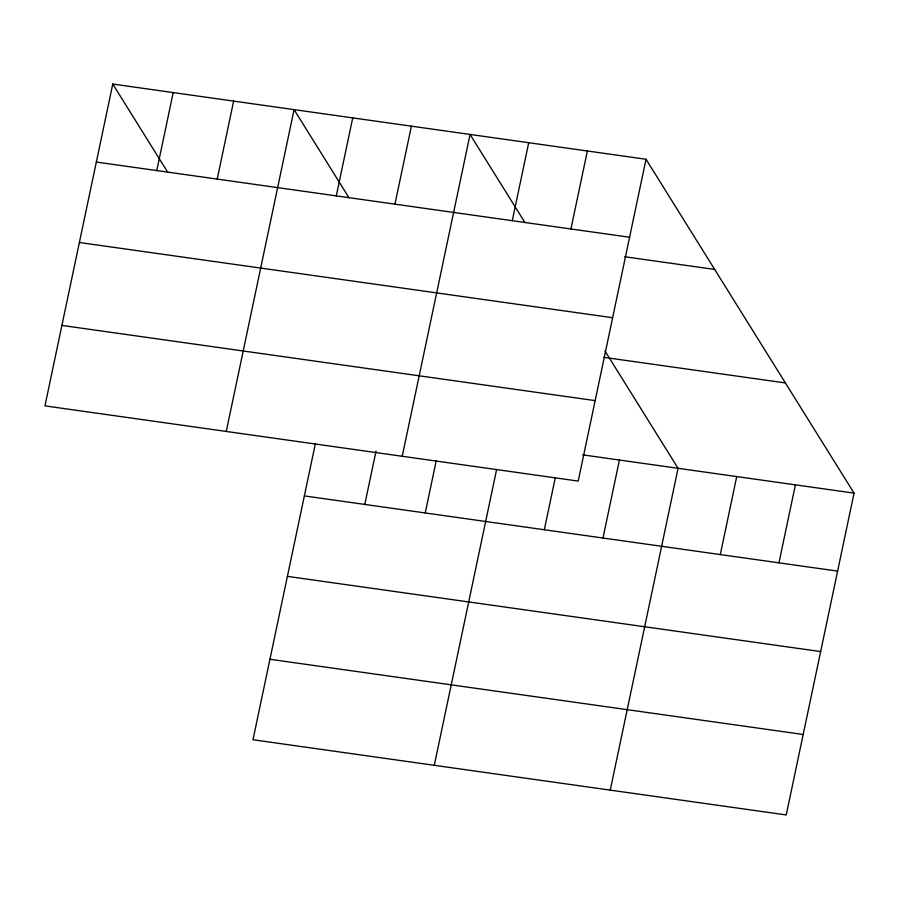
<?xml version="1.0" encoding="UTF-8"?>
<svg xmlns="http://www.w3.org/2000/svg" width="899" height="899" viewBox="0 0 899 899"><rect width="100%" height="100%" fill="white"/><g stroke="black" fill="none" stroke-linecap="round" stroke-linejoin="round"><path stroke-width="1.35" d="M112.768 84.056L44.95 405.876L578.203 481.089L646.021 159.258L112.768 84.056L167.686 172.192M156.774 170.563L173.204 92.575M217.21 179.092L233.639 101.104M226.256 431.453L294.074 109.622L348.992 197.758M336.293 195.892L352.734 117.893M315.313 443.915L252.979 739.742L786.232 814.944L854.05 493.124L646.021 159.258M394.953 204.163L411.394 126.163M364.792 504.429L376.04 451.062M402.235 456.265L470.053 134.445L524.971 222.581M425.227 512.947L436.184 460.962M512.273 220.705L528.713 142.716M434.284 765.307L496.619 469.48M570.932 228.975L587.362 150.987M544.322 529.747L555.279 477.751M602.982 538.018L619.422 460.03M610.252 790.131L678.071 468.3L605.005 351.037M720.301 554.571L736.731 476.571M778.961 562.841L795.39 484.842M96.339 162.045L629.592 237.246M624.636 256.732L714.671 269.43M79.382 242.505L612.635 317.718M603.971 357.353L785.4 382.94M61.907 325.416L595.16 400.617M582.586 454.838L854.05 493.124M304.356 495.911L837.61 571.112M287.399 576.371L820.652 651.573M269.936 659.27L803.189 734.483"/></g></svg>
